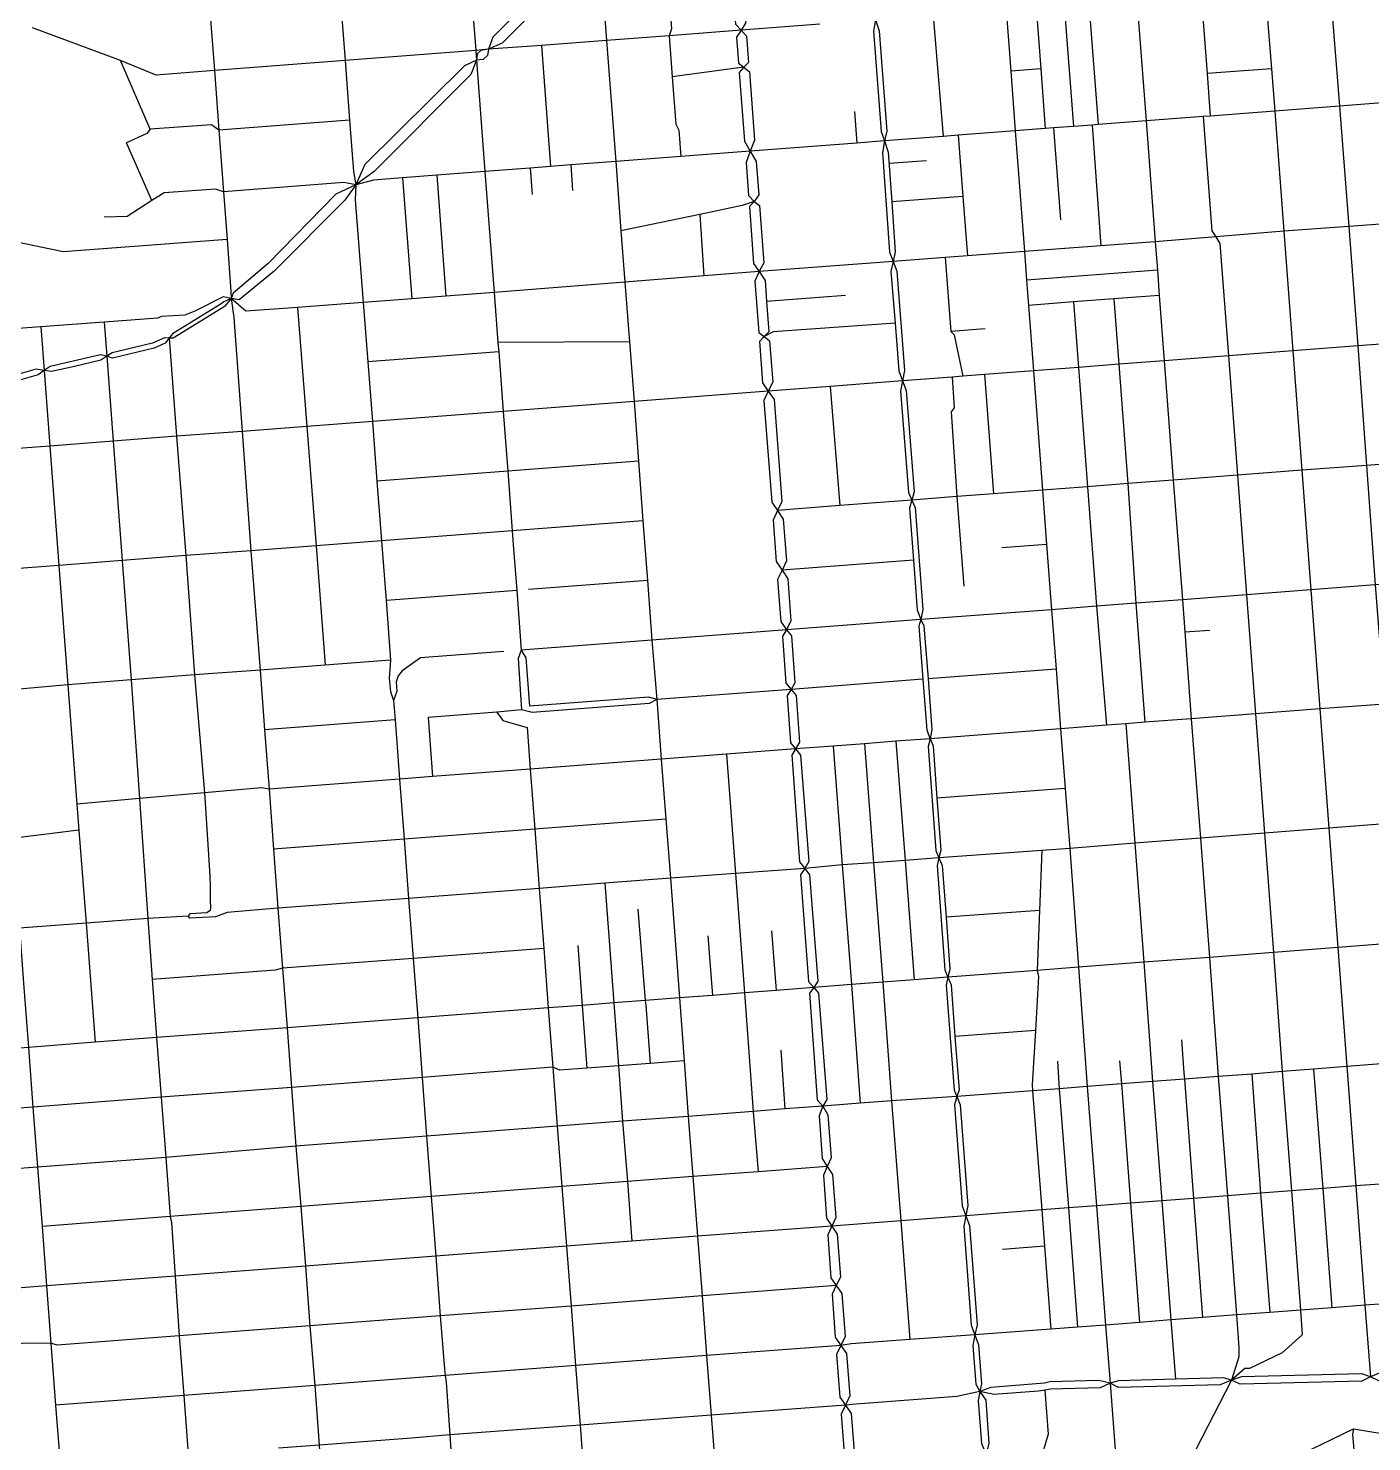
# Model space of a CAD drawing. Extents: x 0 to 264, y 89 to 356.
# Drawn here: x 129.51 to 166.32, y 171.61 to 210.33 of the extents above; entities that cross this region are included whole.
import ezdxf

# ---------------------------------------------------------------- set-up
doc = ezdxf.new("R2010")
doc.units = 0
doc.layers.get('0').update_dxf_attribs({"linetype": 'CONTINUOUS'})

msp = doc.modelspace()

# ---------------------------------------------------------------- linework, layer by layer
at = {"color": 4}
for points in [[(144.706137, 218.621901), (144.832917, 217.007942), (144.861579, 216.794072), (144.981744, 215.196649), (145.118447, 213.26519), (145.15152, 212.805478), (145.36098, 209.997588), (145.609028, 206.682577), (145.754547, 204.779784), (145.861484, 203.377492), (145.98716, 201.738176), (146.111736, 200.107683), (146.234105, 198.476085), (146.356476, 196.842284), (146.479949, 195.205175), (146.602317, 193.568063), (146.732405, 191.940877), (146.859185, 190.30928), (146.985965, 188.66776), (147.110537, 187.046085)], [(159.592256, 218.132423), (159.358542, 217.670504), (159.353038, 217.060859), (159.433514, 216.0808), (159.553681, 215.95402), (159.635252, 214.377544), (159.887708, 211.107734), (160.140165, 207.793827), (160.392621, 204.478819), (160.452153, 203.706016), (160.503966, 203.014792), (160.640669, 201.223341), (160.887613, 197.953534), (161.135658, 194.678213), (161.201806, 193.794064)], [(133.431579, 217.395998), (133.441513, 217.241659), (133.588136, 216.951718), (133.774448, 216.562562), (133.969577, 216.085208), (134.094152, 215.981579), (134.368644, 212.444982), (134.492117, 210.810077), (134.614488, 209.175175), (134.73796, 207.538063), (134.86474, 205.854653), (134.959547, 204.547171), (135.062076, 203.125036), (135.073111, 202.928801), (135.149167, 202.404046), (135.376268, 199.288578), (135.61329, 196.019869), (135.865746, 192.745651), (135.988117, 191.111849), (136.110486, 189.490175), (136.233958, 187.847551), (136.355226, 186.223673), (136.480903, 184.579949)], [(163.234686, 217.527189), (163.15421, 217.370643), (163.063812, 216.2175), (163.096883, 214.8108), (163.155311, 214.646535), (163.408871, 211.376728), (163.57534, 209.224784), (163.665738, 208.062822), (163.914887, 204.769861), (164.162935, 201.492335), (164.409879, 198.222526), (164.657924, 194.947204), (164.904869, 191.68401), (165.151813, 188.418611), (165.398758, 185.148801), (165.637986, 181.890018), (165.892647, 178.618004), (166.139591, 175.351502), (166.288421, 173.390278)], [(141.262145, 216.517361), (141.528933, 212.990687), (141.653506, 211.35909), (141.776978, 209.724185), (141.796818, 209.461806), (142.028333, 206.408074), (142.279686, 203.096371), (142.383315, 201.723845), (142.403155, 201.465877), (142.526631, 199.833176), (142.650103, 198.202683), (142.774678, 196.568881), (142.81216, 196.068377), (142.897047, 194.930669), (143.019419, 193.29356), (143.143992, 193.087405), (143.244313, 191.757873)], [(164.923611, 214.781034), (165.180478, 211.512328), (165.440651, 208.198421), (165.699722, 204.899949), (165.941155, 201.627935), (166.181484, 198.358125), (166.422917, 195.082803), (166.670965, 191.818508), (166.917909, 188.553107), (167.164853, 185.2833), (167.404079, 182.026718), (167.658742, 178.7525), (167.905687, 175.485998), (167.966319, 174.695556), (167.721579, 174.555548), (167.813081, 173.428863), (167.949784, 171.619774)], [(157.650877, 214.225409), (157.898922, 210.955599), (158.150278, 207.641692)], [(152.479375, 213.831842), (152.423151, 213.546312), (152.628202, 210.838742), (152.727423, 210.560928), (152.828845, 210.262171), (153.037204, 207.513812), (152.978776, 207.245921)], [(146.902178, 213.394174), (147.134792, 210.312883), (147.07526, 210.128776), (147.16125, 209.002091), (147.258264, 207.700121), (147.338742, 207.542474), (147.393863, 206.81928)], [(148.795051, 213.55072), (148.673783, 213.302675), (148.771901, 212.016137), (148.919627, 211.916919), (149.068454, 211.801162), (149.169879, 210.468326), (149.0442, 210.278706)], [(145.622256, 213.276217), (145.38303, 213.235424), (145.181283, 213.033681), (145.15152, 212.805478), (144.981744, 212.410808), (142.497968, 209.925928), (142.12204, 209.759463)], [(145.15152, 212.805478), (144.774488, 212.619167), (142.243308, 210.092397), (142.12204, 209.759463), (142.096696, 209.585278), (141.979836, 209.478341), (141.796835, 209.461803)], [(157.010365, 212.510026), (157.132734, 210.897171), (157.254002, 209.223681), (157.374167, 207.58216)], [(148.919627, 211.916919), (148.790643, 211.782423), (148.892065, 210.447379), (149.0442, 210.278706), (149.197438, 210.111137), (149.251458, 209.395661), (149.121371, 209.268881)], [(138.07171, 211.084583), (138.195183, 209.448578), (138.318655, 207.812569), (138.425589, 206.408074), (138.487325, 206.045373), (138.472988, 205.631963), (138.690167, 202.821867), (138.814748, 201.192474), (138.941528, 199.558673), (139.066103, 197.92928), (139.192881, 196.294375), (139.316353, 194.658369), (139.440928, 193.020157), (139.406754, 192.528472), (139.43652, 192.159159), (139.524715, 191.913315), (139.564401, 191.385252), (139.687873, 189.763578), (139.812449, 188.120954), (139.935921, 186.497076), (140.060494, 184.853351), (140.185069, 183.222855), (140.308542, 181.590157), (140.422091, 179.978403), (140.555486, 178.326963), (140.680062, 176.695365), (140.804635, 175.057153), (140.91598, 173.604149), (140.939122, 173.425556), (140.963373, 173.239244), (141.068106, 171.801674), (141.171744, 170.157953)], [(161.649393, 211.24223), (161.812551, 209.090285), (161.900746, 207.928326)], [(154.305, 210.681093), (154.578403, 207.36829)], [(156.30481, 210.834331), (156.43269, 209.160841), (156.558367, 207.519324), (156.808619, 204.214236), (156.868151, 203.43151), (156.919964, 202.741389), (157.056667, 200.947734), (157.303611, 197.679028), (157.41606, 196.190746), (157.551659, 194.40481), (157.677335, 192.77652), (157.800808, 191.142716), (157.92428, 189.507814), (158.048853, 187.859678), (158.293593, 184.607508), (158.531718, 181.339905), (158.786381, 178.075607), (159.034426, 174.809105), (159.155694, 173.212785), (159.394923, 170.048812), (159.574617, 167.623465)], [(158.575815, 211.007412), (158.826067, 207.692405)], [(151.206067, 210.444072), (149.0442, 210.278706), (147.07526, 210.128776), (145.36098, 209.997588), (143.57284, 209.860885), (142.12204, 209.759463), (141.776978, 209.724185), (138.195183, 209.448578), (134.614488, 209.175175), (133.020373, 209.049496), (132.03921, 209.44527), (129.633706, 210.339342)], [(149.0442, 210.278706), (148.919627, 210.08909), (148.973644, 209.373611), (149.121371, 209.268881), (149.271301, 209.142101), (149.414617, 207.26356), (149.29776, 206.964799)], [(152.727423, 210.560928), (152.672299, 210.250044), (152.880658, 207.501685), (152.978776, 207.245921), (153.079097, 206.938341), (153.175008, 205.575738), (153.269817, 204.209828), (153.210285, 203.945244)], [(142.12204, 209.759463), (141.911476, 209.718673), (141.814463, 209.630478), (141.796824, 209.461806), (141.63697, 209.063827), (138.987829, 206.409174), (138.487325, 206.045373)], [(143.57284, 209.860885), (143.824192, 206.545877)], [(134.73796, 207.538063), (134.53401, 207.690201), (132.853907, 207.563421), (132.03921, 209.44527)], [(141.796824, 209.461806), (141.464992, 209.298647), (138.732065, 206.602101), (138.487325, 206.045373), (138.189671, 205.62204), (136.256006, 203.681762), (135.294686, 202.892423), (135.073099, 202.928801)], [(149.121371, 209.268881), (147.16125, 209.002091)], [(149.121371, 209.268881), (148.99349, 209.122258), (149.136806, 207.242613), (149.29776, 206.964799), (149.458714, 206.679272), (149.527065, 205.766458), (149.401389, 205.583454)], [(157.254002, 209.223681), (156.43269, 209.160841)], [(163.57534, 209.224784), (161.812551, 209.090285)], [(167.183593, 208.331813), (165.440651, 208.198421), (163.665738, 208.062822)], [(163.665738, 208.062822), (161.900746, 207.928326), (161.707822, 207.912888), (160.140165, 207.793827), (158.826067, 207.692405), (158.667317, 207.680269), (158.150278, 207.641692), (157.603472, 207.599799), (157.374167, 207.58216), (156.558367, 207.519324), (154.996224, 207.40026), (154.578403, 207.36829), (152.978776, 207.245921), (152.216996, 207.187492), (149.29776, 206.964799), (147.393863, 206.81928), (145.609028, 206.682577), (144.377613, 206.58777), (143.824192, 206.545877), (143.263056, 206.502883), (142.028333, 206.408074), (140.70652, 206.307752), (139.771659, 206.236093), (138.974601, 206.174357), (138.487325, 206.045373), (138.164313, 206.107109), (134.86474, 205.854653), (134.642047, 205.926312), (133.236451, 205.82599), (132.898004, 205.609912), (132.221111, 205.176659), (131.592726, 205.155718)], [(152.151952, 208.051798), (152.216996, 207.187492)], [(134.959547, 204.547171), (130.469349, 204.204313), (128.671283, 204.583549), (123.777595, 207.687994), (123.558213, 207.693497)], [(132.853907, 207.563421), (132.762405, 207.450972), (132.203472, 207.195208)], [(138.318655, 207.812569), (134.73796, 207.538063)], [(157.603472, 207.599799), (157.794192, 205.079645)], [(158.667317, 207.680278), (158.906546, 204.369678)], [(161.707822, 207.912891), (161.944843, 204.780885), (162.053984, 204.616623), (162.165329, 204.436926), (162.397942, 201.35784), (162.644887, 198.08803), (162.892935, 194.812708)], [(132.898004, 205.609912), (132.203472, 207.195208)], [(152.978776, 207.245921), (152.922551, 206.927317), (153.114375, 204.198801), (153.210285, 203.945244), (153.308403, 203.680661), (153.522274, 200.959861), (153.467153, 200.671024)], [(154.996224, 207.40026), (155.124105, 205.724565), (155.246476, 204.099583)], [(149.29776, 206.964799), (149.180903, 206.658326), (149.249254, 205.752127), (149.401389, 205.583454), (149.549115, 205.473213), (149.665972, 203.909967), (149.544704, 203.665226)], [(143.263056, 206.502883), (143.318176, 205.775278)], [(144.377613, 206.58777), (144.43053, 205.888827)], [(153.100044, 206.639583), (154.121996, 206.711242)], [(138.487325, 206.045373), (137.942726, 205.785201), (136.087335, 203.884609), (135.131528, 203.076528), (135.073099, 202.928801), (134.891199, 202.711623), (134.839383, 202.670833), (133.4867, 201.840702), (133.370947, 201.839573)], [(139.771659, 206.236093), (140.021908, 202.924393)], [(140.70652, 206.307752), (140.957873, 202.996049)], [(155.124105, 205.724565), (153.175008, 205.575738)], [(149.401389, 205.583454), (149.073966, 205.477621), (147.910903, 205.232883), (145.754547, 204.779784)], [(147.910903, 205.232883), (148.028863, 203.546162)], [(149.401389, 205.583454), (149.271301, 205.452266), (149.389262, 203.88902), (149.544704, 203.665226), (149.702353, 203.42269), (149.745347, 202.848326), (149.808187, 202.012683), (149.678099, 201.885903)], [(167.431641, 205.025625), (165.699722, 204.899949), (163.914887, 204.769861), (162.053984, 204.616623), (160.392621, 204.478819), (158.906546, 204.369678), (156.808619, 204.214236), (155.246476, 204.099583), (154.639035, 204.054383), (153.210285, 203.945244), (149.544704, 203.665226), (148.028863, 203.546162), (145.861484, 203.377492), (142.279686, 203.096371), (140.957873, 202.996049), (140.021908, 202.924393), (138.690172, 202.821867), (136.891006, 202.684064), (135.474383, 202.584843), (135.073099, 202.928801), (134.858125, 202.970694), (134.078706, 202.579331), (133.805303, 202.475702), (133.164792, 202.43822), (133.055651, 202.394123), (131.593827, 202.283881), (129.855296, 202.15269), (128.122274, 202.022606)], [(127.931553, 204.597883), (128.122274, 202.022606), (128.24795, 200.38329), (128.371422, 198.752796), (128.50151, 197.079306), (128.645928, 195.486294), (128.730815, 194.33205), (128.796963, 193.090713), (128.862006, 192.19223), (128.911615, 191.526363), (128.953506, 191.38856), (129.175095, 188.329313), (129.135409, 188.143004), (129.092412, 187.958897), (129.271006, 185.681276), (129.394478, 184.057397), (129.516849, 182.412569), (129.641422, 180.777665), (129.765998, 179.13394), (129.890574, 177.505651), (130.014046, 175.878465), (130.13421, 174.314115), (130.263194, 172.614167), (130.385563, 171.016744)], [(153.210285, 203.945244), (153.151857, 203.668534), (153.263202, 202.255216), (153.366831, 200.946633), (153.467153, 200.671024), (153.566371, 200.407544), (153.784653, 197.629419), (153.72402, 197.405625)], [(154.639035, 204.054383), (154.792274, 202.027014), (154.883776, 201.936615), (155.123004, 200.798907)], [(160.452153, 203.706016), (156.868151, 203.43151)], [(149.544704, 203.665226), (149.425643, 203.401744), (149.530373, 201.99394), (149.678099, 201.885903), (149.826926, 201.767942), (149.911813, 200.637953), (149.790548, 200.388801)], [(135.073099, 202.928801), (134.870252, 202.837299), (134.775442, 202.763439), (133.464653, 201.958662), (133.370947, 201.839601), (133.262909, 201.701798), (132.961944, 201.569506), (131.82644, 201.298308), (131.664383, 201.345713)], [(151.906111, 203.013688), (149.745347, 202.848326)], [(160.503966, 203.014792), (159.259324, 202.919982), (158.151381, 202.835095), (156.919964, 202.741389)], [(159.259324, 202.919982), (159.398228, 201.128534), (159.646276, 197.858724), (159.862353, 194.581199), (160.108194, 191.319105)], [(136.891006, 202.684064), (137.147873, 199.423074), (137.40474, 196.157675), (137.652785, 192.882353)], [(158.151381, 202.835095), (158.292492, 201.042544), (158.540537, 197.773838), (158.787482, 194.499619), (159.058681, 191.238629)], [(129.855296, 202.15269), (129.946798, 200.953246), (130.10224, 198.887292), (130.350285, 195.618585), (130.59723, 192.345468), (130.848585, 189.081173), (130.903706, 188.362387), (131.098838, 185.817978), (131.34909, 182.552577)], [(131.593827, 202.283881), (131.664383, 201.345713), (131.838567, 199.021787), (132.084408, 195.750877), (132.330252, 192.481067), (132.560658, 189.23), (132.793272, 185.946963), (132.911232, 184.273472), (133.028089, 182.68046), (133.152665, 181.04776), (133.279444, 179.398524), (133.402917, 177.779053), (133.438194, 177.613688), (133.539617, 176.14856), (133.653169, 174.513655), (133.777742, 172.882058), (133.896806, 171.280226)], [(153.263202, 202.255216), (149.92284, 202.020399), (149.678099, 201.885903)], [(167.684097, 201.761327), (165.941155, 201.627935), (164.162935, 201.492335), (162.397942, 201.35784), (160.640669, 201.223341), (159.398228, 201.128534), (158.292492, 201.042544), (157.056667, 200.947734), (155.710599, 200.844105), (155.123004, 200.798907), (154.831963, 200.776865), (153.467153, 200.671024), (151.489393, 200.518889), (149.790548, 200.388801), (146.111736, 200.107683), (142.526631, 199.833176), (138.941528, 199.558673), (137.147873, 199.423074), (135.376268, 199.288578), (133.577101, 199.156286), (131.838567, 199.021787), (130.10224, 198.887292), (128.371422, 198.752796)], [(133.370947, 201.839601), (133.249678, 201.848407), (132.917847, 201.702884), (131.813213, 201.439405), (131.664383, 201.345698), (131.503428, 201.236572), (130.77803, 201.070106), (130.149645, 200.927891), (129.946798, 200.953235)], [(133.370947, 201.839601), (133.577101, 199.156286), (133.831762, 195.884272), (134.072091, 192.616667), (134.341085, 189.384342), (134.491016, 187.11223), (134.495419, 186.806857), (134.499821, 186.447467), (134.510856, 186.239105), (134.495419, 186.15973), (134.403917, 186.100201), (133.942001, 186.074829), (133.8968, 186.008685)], [(145.98716, 201.738176), (142.383315, 201.723839)], [(149.678099, 201.885903), (149.549115, 201.746996), (149.634002, 200.617006), (149.790548, 200.388801), (149.947091, 200.159496), (150.163169, 197.369244), (150.043004, 197.124506)], [(155.735954, 202.098673), (154.792274, 202.027014)], [(131.664383, 201.345713), (131.492405, 201.384298), (130.744956, 201.212317), (130.114367, 201.069002), (129.946798, 200.953246)], [(142.403158, 201.465877), (138.814748, 201.192474)], [(129.946798, 200.953246), (129.73072, 200.991831), (128.837752, 200.733863), (128.415519, 200.548655), (128.24795, 200.38329), (128.139912, 200.208004), (127.643819, 199.905939), (127.315296, 199.692065), (127.206155, 199.668923), (126.89527, 199.61159), (126.6825, 199.600555), (125.855676, 199.588419), (125.710157, 199.67551)], [(129.946798, 200.953246), (129.788048, 200.8408), (128.891769, 200.582829), (128.408907, 200.371162), (128.24795, 200.383298)], [(153.467153, 200.671024), (153.409825, 200.395417), (153.62921, 197.616188), (153.72402, 197.405625), (153.817726, 197.201674), (154.029393, 194.411425), (153.970965, 194.131407)], [(154.831963, 200.776857), (154.883776, 199.933498), (154.798889, 199.821049), (154.954331, 197.500435), (155.15277, 195.050833)], [(155.710599, 200.844105), (155.957544, 197.576502)], [(149.790548, 200.388801), (149.670381, 200.138549), (149.886458, 197.347197), (150.043004, 197.124506), (150.201754, 196.879766), (150.287742, 195.745365), (150.167577, 195.489601)], [(151.489393, 200.518889), (151.750669, 197.254591)], [(146.234105, 198.476085), (142.650103, 198.202683), (139.066103, 197.92928)], [(167.937657, 198.49152), (166.181484, 198.358125), (164.409879, 198.222526), (162.644887, 198.08803), (160.887613, 197.953534), (159.646276, 197.858724), (158.540537, 197.773838), (157.303611, 197.679028), (155.957544, 197.576502), (154.954331, 197.500435), (153.72402, 197.405625), (151.750669, 197.254591), (150.043004, 197.124506)], [(150.043004, 197.124506), (149.92394, 196.858819), (150.009931, 195.723315), (150.167577, 195.489601), (150.325226, 195.249272), (150.412317, 194.098333), (150.291049, 193.850285)], [(153.72402, 197.405625), (153.662284, 197.18955), (153.770322, 195.765208), (153.872847, 194.399298), (153.970965, 194.131407), (154.056952, 193.964938), (154.167197, 192.507526), (154.271926, 191.118465), (154.225625, 190.870417)], [(146.356476, 196.842284), (142.774678, 196.568881), (139.192881, 196.294375), (137.40474, 196.157675), (135.61329, 196.019869), (133.831762, 195.884272), (132.084408, 195.750877), (130.350285, 195.618585), (128.645928, 195.486294), (127.145519, 195.387076), (126.684704, 195.495113), (126.347361, 195.514953), (126.012222, 195.480779), (125.630782, 195.448812), (123.787518, 195.305494), (123.646407, 195.253681), (122.46901, 195.210687), (121.840625, 195.194149), (121.731484, 195.243758), (121.171451, 195.705676), (120.980728, 195.798282), (119.721754, 196.274532), (119.512292, 196.264598)], [(180.68947, 196.176415), (179.085435, 196.052942), (177.528801, 195.933881), (176.129817, 195.825841), (174.532394, 195.703472), (173.206173, 195.600947), (171.718992, 195.487397), (169.944079, 195.351798), (168.182394, 195.217299), (166.422917, 195.082803), (164.657924, 194.947204), (162.892935, 194.812708), (161.135658, 194.678213), (159.862353, 194.581199), (158.787482, 194.499619), (157.551659, 194.40481), (153.970965, 194.131407)], [(157.41606, 196.190746), (156.189053, 196.100347)], [(153.770322, 195.765208), (150.167577, 195.489601)], [(146.479949, 195.205175), (143.217855, 194.956024)], [(150.167577, 195.489601), (150.047412, 195.228326), (150.134506, 194.077387), (150.291049, 193.850285), (150.426649, 193.683819), (150.517047, 192.401692), (150.415625, 192.220895)], [(142.897047, 194.930669), (139.81796, 194.695851), (139.316353, 194.658369)], [(162.892935, 194.812708), (163.139879, 191.549514), (163.386824, 188.284115), (163.633768, 185.014306), (163.872994, 181.753315), (164.126553, 178.483508), (164.372394, 175.218107), (164.423107, 174.53901), (163.87079, 174.046224), (162.978922, 173.61848), (162.849938, 173.617351), (162.478421, 173.29544)], [(153.970965, 194.131407), (150.291049, 193.850285), (146.602317, 193.568063), (143.019419, 193.29356)], [(153.970965, 194.131407), (153.919149, 193.953915), (154.029393, 192.497606), (154.134123, 191.099722), (154.225625, 190.870417), (154.305, 190.671981), (154.413037, 189.241024), (154.521075, 187.815581), (154.467058, 187.603915)], [(150.291049, 193.850285), (150.183012, 193.681615), (150.27231, 192.390669), (150.415625, 192.220895), (150.552325, 192.052222), (150.641623, 190.771199), (150.540201, 190.590399)], [(161.201806, 193.794064), (161.380399, 191.416119), (161.628447, 188.149619), (161.876492, 184.88091), (162.116824, 181.617716), (162.371484, 178.34901), (162.617325, 175.084715), (162.684576, 174.193951), (162.680173, 173.933776), (162.478429, 173.295468), (161.025417, 170.455607)], [(161.201806, 193.794064), (161.890826, 193.845877)], [(142.544269, 193.257178), (140.256728, 193.081893), (139.760633, 192.726911), (139.64598, 192.59572), (139.593063, 192.431458), (139.609601, 192.17349), (139.524715, 191.913315)], [(143.019419, 193.29356), (142.933428, 193.070869), (143.032647, 191.659758)], [(139.440928, 193.020157), (137.652785, 192.882353), (135.865746, 192.745651), (134.072091, 192.616667), (132.330252, 192.481067), (130.59723, 192.345468), (128.862006, 192.19223)], [(154.029393, 192.497606), (150.415625, 192.220895), (146.732405, 191.940877), (146.529558, 191.835044), (143.318176, 191.590303), (143.032647, 191.659758)], [(157.677335, 192.77652), (154.167197, 192.507526)], [(150.415625, 192.220895), (150.307588, 192.051119), (150.397986, 190.759072), (150.540201, 190.590399), (150.676901, 190.421728), (150.905103, 187.508004), (150.79045, 187.317284)], [(166.670965, 191.818508), (164.904869, 191.68401), (163.139879, 191.549514), (161.380399, 191.416119), (160.108194, 191.319105), (159.587847, 191.279419), (159.058681, 191.238629), (157.800808, 191.142716), (154.225625, 190.870417), (153.285252, 190.798758), (152.429766, 190.733717), (151.566561, 190.668673), (150.540201, 190.590399), (148.642917, 190.44598), (146.859185, 190.30928), (143.267464, 190.035877), (140.594072, 189.831926), (139.687873, 189.763578), (136.110486, 189.490175), (135.907639, 189.522145), (134.341085, 189.384342), (132.560658, 189.23), (130.848585, 189.081173)], [(146.732405, 191.940877), (146.513019, 192.005921), (143.244313, 191.757873)], [(139.564401, 191.385252), (135.988117, 191.111849)], [(143.032647, 191.659758), (142.356857, 191.599123), (140.470599, 191.454704)], [(140.470599, 191.454704), (140.594072, 189.831926)], [(142.356857, 191.599123), (142.51671, 191.364306), (143.180373, 191.174689), (143.267464, 190.035877), (143.39204, 188.393256), (143.515512, 186.769375), (143.640088, 185.126754), (143.76356, 183.495157), (143.887032, 181.867968), (144.004992, 180.251806), (144.137284, 178.599262), (144.260756, 176.969869), (144.385329, 175.32284), (144.508801, 173.696754), (144.632274, 172.067361), (144.756849, 170.430252), (144.818585, 169.606736), (144.880322, 168.789835), (145.009306, 167.167058), (145.133881, 165.528845), (145.258454, 163.898351), (145.381926, 162.262343), (145.506502, 160.627438)], [(159.587847, 191.279419), (159.834792, 188.004097), (160.081736, 184.74421), (160.320965, 181.478812), (160.575625, 178.21231), (160.822569, 174.946911), (160.944938, 173.324133)], [(150.540201, 190.590399), (150.43216, 190.419522), (150.648238, 187.496981), (150.79045, 187.317284), (150.919437, 187.145303), (151.147639, 184.231579), (151.040702, 184.052986)], [(151.566561, 190.668673), (151.815713, 187.41099), (152.067065, 184.132361), (152.30519, 180.882397)], [(152.429766, 190.733717), (152.67671, 187.473827), (152.924756, 184.199609), (153.163984, 180.947438), (153.419748, 177.664401), (153.665589, 174.410026)], [(153.285252, 190.798758), (153.536605, 187.536667), (153.789061, 184.264653)], [(154.225625, 190.870417), (154.167197, 190.660954), (154.383272, 187.807865), (154.467058, 187.603915), (154.551944, 187.399967), (154.659982, 185.981137), (154.768019, 184.551286), (154.714002, 184.334105)], [(148.642917, 190.44598), (148.889861, 187.180581), (149.142317, 183.906363), (149.376034, 180.660808), (149.509426, 179.009367)], [(181.192178, 189.641206), (179.63224, 189.522145), (178.182544, 189.411901), (176.674419, 189.297248), (175.15527, 189.181494), (173.702266, 189.070147), (172.208472, 188.957701), (170.437968, 188.822101), (168.670772, 188.686502), (166.917909, 188.553107), (165.151813, 188.418611), (163.386824, 188.284115), (161.628447, 188.149619), (159.834792, 188.004097), (158.048853, 187.859678), (157.287076, 187.805661), (154.467058, 187.603915), (153.536605, 187.536667), (152.67671, 187.473827), (151.815713, 187.41099)], [(157.92428, 189.507814), (154.413037, 189.241024)], [(146.985965, 188.66776), (143.39204, 188.393256), (139.812449, 188.120954), (136.233958, 187.847551)], [(130.903706, 188.362387), (129.135409, 188.143004), (128.957917, 188.051502), (127.870921, 187.910391), (127.248048, 187.725183), (126.743133, 187.722925)], [(157.287076, 187.805661), (157.220928, 186.165244), (157.153681, 184.520417), (157.193367, 184.353951), (157.109583, 182.877796), (157.024697, 181.392822), (157.029099, 181.224149), (157.283768, 177.960954), (157.358732, 176.966564), (157.530713, 174.694452)], [(151.815713, 187.41099), (150.79045, 187.317284), (148.889861, 187.180581), (147.110537, 187.046085), (145.311371, 186.913794), (143.515512, 186.769375), (139.935921, 186.497076), (136.355226, 186.223673), (134.961754, 186.112328), (134.644254, 185.988856), (133.94421, 185.954678), (133.896806, 186.008699), (132.793272, 185.946963), (131.098838, 185.817978), (129.271006, 185.681276), (127.534678, 185.551188), (125.798351, 185.422204)], [(154.467058, 187.603915), (154.414141, 187.394452), (154.630216, 184.538056), (154.714002, 184.334105), (154.799992, 184.126849), (154.905826, 182.716842), (155.017171, 181.25171), (154.955435, 181.07091)], [(147.110537, 187.046085), (147.356381, 183.767456), (147.486466, 182.047665), (147.592299, 180.525208), (147.725694, 178.872665), (147.85027, 177.241067), (147.975947, 175.603958), (148.100519, 173.970157), (148.225095, 172.336356), (148.350772, 170.703655), (148.412508, 169.892266), (148.474244, 169.073161), (148.585589, 167.438256), (148.709061, 165.802248), (148.831433, 164.172855), (148.954905, 162.533542), (149.077274, 160.900841)], [(150.79045, 187.317284), (150.674697, 187.144203), (150.890772, 184.221659), (151.040702, 184.052986), (151.16197, 183.897544), (151.390172, 180.983819), (151.283238, 180.805226)], [(145.311371, 186.913794), (145.560519, 183.631857), (145.690607, 181.909861), (145.798644, 180.388508), (145.93204, 178.735965), (146.055512, 177.105468)], [(146.219774, 186.204931), (146.417109, 183.6958), (146.435849, 183.573428), (146.551602, 181.976008)], [(157.220928, 186.165244), (154.659982, 185.981137)], [(148.138004, 185.470713), (148.261476, 183.838012)], [(149.879843, 185.609619), (150.003315, 183.972508)], [(167.164853, 185.2833), (165.398758, 185.148801), (163.633768, 185.014306), (161.876492, 184.88091), (160.081736, 184.74421), (158.293593, 184.607508), (157.153681, 184.520417), (154.714002, 184.334105), (153.789061, 184.264653), (152.924756, 184.199609), (152.067065, 184.132361), (151.040702, 184.052986), (150.003315, 183.972508), (149.142317, 183.906363), (148.261476, 183.838012), (147.356381, 183.767456), (146.417109, 183.6958), (145.560519, 183.631857), (144.690702, 183.565713), (143.76356, 183.495157), (140.185069, 183.222855), (136.605478, 182.949452), (133.028089, 182.68046), (131.34909, 182.552577), (129.516849, 182.412569), (126.050808, 182.146883)], [(143.640088, 185.126754), (140.060494, 184.853351), (136.480903, 184.579949), (136.281363, 184.53144), (132.911232, 184.273472)], [(144.571641, 185.208333), (144.690702, 183.565713), (144.815278, 181.842613)], [(136.480903, 184.579949), (136.605478, 182.949452), (136.728951, 181.316754), (136.848012, 179.706103), (136.981407, 178.05356), (137.107083, 176.421963), (137.23276, 174.787058), (137.365051, 173.154357), (137.480808, 171.521659), (137.570103, 170.253863), (137.480808, 169.881242), (137.607588, 169.687215), (137.726649, 168.232006), (137.802716, 167.261867)], [(154.714002, 184.334105), (154.661085, 184.121338), (154.879367, 181.240687), (154.955435, 181.07091), (155.049141, 180.8383), (155.260808, 178.086633), (155.20348, 177.803308)], [(151.040702, 184.052986), (150.91723, 183.89644), (151.133308, 180.973897), (151.283238, 180.805226), (151.422145, 180.564897), (151.513644, 179.389704), (151.40671, 179.153786)], [(157.109583, 182.877796), (154.905826, 182.716842)], [(161.114715, 182.61652), (161.176451, 181.703706), (161.192989, 181.54606), (161.444339, 178.278454), (161.689079, 175.013056)], [(147.486466, 182.047665), (146.551605, 181.976008), (145.690607, 181.909861), (144.815278, 181.842613), (144.083264, 181.786389), (143.887032, 181.867968), (140.308542, 181.590157), (136.728951, 181.316754), (133.152665, 181.04776), (129.641422, 180.777665), (126.178688, 180.510877), (122.874704, 180.257317)], [(167.404079, 182.026718), (165.637986, 181.890018), (164.731787, 181.816155), (163.872994, 181.753315), (163.035147, 181.68276), (162.116824, 181.617716), (161.192986, 181.54606), (160.320965, 181.478812), (159.469887, 181.412665), (158.531718, 181.339905), (157.760018, 181.280373), (157.029105, 181.224149), (154.955435, 181.07091), (153.163984, 180.947438), (152.30519, 180.882397), (151.283238, 180.805226), (150.245851, 180.726952), (149.376034, 180.660808), (147.592299, 180.525208), (145.798644, 180.388508), (144.004992, 180.251806), (140.422091, 179.978403), (136.848012, 179.706103), (133.279444, 179.398524), (129.765998, 179.13394), (128.031875, 179.009367)], [(150.131199, 182.33981), (150.245851, 180.726952)], [(157.713714, 182.038845), (157.760018, 181.280373), (158.013575, 178.017178), (158.261623, 174.750676)], [(159.418074, 182.043256), (159.469887, 181.412665), (159.712423, 178.147266), (159.960468, 174.87966)], [(163.035147, 181.68276), (163.278783, 178.418465), (163.534547, 175.154167)], [(164.731787, 181.816155), (164.98204, 178.548549), (165.228984, 175.283151)], [(154.955435, 181.07091), (154.893699, 180.837197), (155.103158, 178.07671), (155.20348, 177.803308), (155.302701, 177.531008), (155.51216, 174.814619), (155.452631, 174.535702)], [(151.283238, 180.805226), (151.180713, 180.53954), (151.265599, 179.370965), (151.40671, 179.153786), (151.550026, 178.9333), (151.641528, 177.754799), (151.530183, 177.517778)], [(151.40671, 179.153786), (149.509426, 179.009367), (147.725694, 178.872665), (145.93204, 178.735965), (144.137284, 178.599262), (140.555486, 178.326963), (136.981407, 178.05356), (133.402917, 177.779053), (129.890574, 177.505651)], [(151.40671, 179.153786), (151.299774, 178.914558), (151.385764, 177.734956), (151.530183, 177.517778), (151.677909, 177.299496), (151.769408, 176.119897), (151.653655, 175.888385)], [(166.807665, 178.687456), (165.892647, 178.618004), (164.98204, 178.548549), (164.126553, 178.483508), (163.278783, 178.418465), (162.371484, 178.34901), (161.444339, 178.278454), (160.575625, 178.21231), (159.712423, 178.147266), (158.786381, 178.075607), (158.013575, 178.017178), (157.283768, 177.960954), (155.20348, 177.803308), (153.419748, 177.664401), (151.530183, 177.517778), (147.85027, 177.241067), (146.055512, 177.105468), (144.260756, 176.969869), (140.680062, 176.695365), (137.107083, 176.421963), (133.539617, 176.14856), (130.014046, 175.878465), (128.285435, 175.746173)], [(155.20348, 177.803308), (155.145051, 177.516674), (155.350103, 174.809105), (155.452631, 174.535702), (155.554053, 174.267814), (155.636736, 173.198454), (155.588228, 172.984583)], [(151.530183, 177.517778), (151.418838, 177.279653), (151.504825, 176.100051), (151.653655, 175.888385), (151.804686, 175.675617), (151.896188, 174.492708), (151.779331, 174.249072)], [(157.358732, 176.966564), (156.208897, 176.877266)], [(180.771049, 176.463856), (179.175833, 176.342588), (177.655581, 176.226831), (176.143048, 176.112178), (174.695556, 176.001937), (173.185226, 175.891692), (171.41803, 175.754992), (170.568056, 175.689949), (169.667369, 175.621597), (168.754558, 175.551042), (167.905687, 175.485998), (167.054609, 175.420954), (166.139591, 175.351502), (165.228984, 175.283151)], [(151.653655, 175.888385), (147.975947, 175.603958), (144.385329, 175.32284), (140.804635, 175.057153), (137.23276, 174.787058), (133.653169, 174.513655), (130.305088, 174.257891), (130.13421, 174.314115), (126.180895, 174.262299), (125.026649, 174.203871), (124.20534, 173.92606), (123.231893, 173.331849), (123.12716, 173.119079), (122.193403, 171.944992), (120.90356, 170.43466)], [(151.653655, 175.888385), (151.536798, 175.654671), (151.622785, 174.476173), (151.779331, 174.249072), (151.934774, 174.025278), (152.022968, 172.866623), (151.903907, 172.610859)], [(165.228984, 175.283151), (164.372394, 175.218107), (163.534547, 175.154167), (162.617325, 175.084715), (161.689079, 175.013056), (160.822569, 174.946911), (159.960468, 174.87966), (159.034426, 174.809105), (158.261623, 174.750676), (157.530713, 174.694452), (155.452631, 174.535702), (153.665589, 174.410026), (152.062657, 174.295373), (151.779331, 174.249072), (148.100519, 173.970157), (144.508801, 173.696754), (140.939131, 173.425556), (137.365051, 173.154357), (133.777742, 172.882058), (130.263194, 172.614167)], [(151.779331, 174.249072), (151.661371, 174.002127), (151.750669, 172.832449), (151.903907, 172.610859), (152.061553, 172.380453), (152.150851, 171.222899), (152.030687, 170.982569)], [(155.452631, 174.535702), (155.391996, 174.250175), (155.473575, 173.187431), (155.588228, 172.984583), (155.752492, 172.749766), (155.836276, 171.573472), (155.755797, 171.265895)], [(166.288421, 173.390278), (166.051397, 173.470756), (162.760643, 173.389174), (162.478421, 173.295468), (162.167533, 173.169792), (159.385, 173.10034), (159.155694, 173.212785)], [(167.813081, 173.428863), (167.64, 173.502726), (166.505599, 173.479584), (166.288421, 173.390286), (166.058012, 173.271217), (162.724262, 173.188534), (162.478421, 173.295468)], [(169.831631, 173.478472), (169.591301, 173.553439), (167.963012, 173.514853), (167.813081, 173.428863), (167.654331, 173.303187), (166.515519, 173.280045), (166.288421, 173.390286)], [(159.155694, 173.212785), (158.84591, 173.286649), (157.506458, 173.25027), (157.356528, 173.211685), (155.890296, 173.10034), (155.588228, 172.984583), (154.956535, 172.851188), (152.20046, 172.645036), (151.903907, 172.610859), (148.225095, 172.336356), (144.632274, 172.067361), (141.068117, 171.801674), (140.014192, 171.710175), (137.480808, 171.521659), (136.372865, 171.437873)], [(162.478421, 173.295468), (162.260139, 173.362716), (160.944938, 173.324133), (159.381692, 173.277829), (159.155694, 173.212785), (158.881188, 173.084905), (157.522994, 173.048524), (157.368655, 173.02318), (157.193367, 172.993403), (155.967464, 172.9008), (155.588228, 172.984583)], [(157.368655, 173.023169), (157.460157, 171.818213), (157.335581, 171.38606), (156.852716, 169.713673), (156.506553, 168.516433), (156.022588, 168.01152), (156.135033, 167.823004), (156.146068, 167.536371), (156.117403, 167.167058), (155.459252, 164.831008), (155.29389, 164.667847)], [(155.588228, 172.984583), (155.544131, 172.745355), (155.62902, 171.563549), (155.755797, 171.265895), (155.879269, 170.979262), (155.959748, 169.890062), (155.873758, 169.64091)], [(151.903907, 172.610859), (151.788151, 172.363915), (151.878549, 171.193133), (152.030687, 170.982569), (152.186129, 170.767595), (152.272117, 169.60784), (152.170694, 169.365303)], [(162.375895, 170.290244), (165.827603, 171.961528), (167.949784, 171.619774), (169.775409, 171.326528), (169.990381, 171.263688), (173.515954, 171.529375), (174.957935, 171.638516), (175.757197, 171.698048), (176.449522, 172.04421)], [(165.827603, 171.961528), (165.801159, 171.810494), (165.866202, 171.066356)]]:
    msp.add_lwpolyline(points, dxfattribs=at)

doc.saveas('drawing.dxf')
